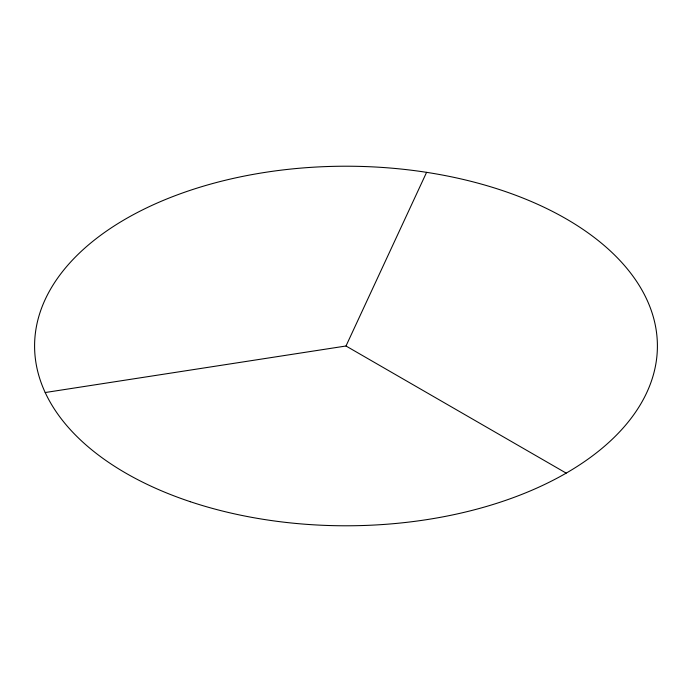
<?xml version="1.0" encoding="UTF-8"?>
<svg xmlns="http://www.w3.org/2000/svg" width="692" height="692" viewBox="0 0 692 692"><rect width="100%" height="100%" fill="white"/><g stroke="black" fill="none" stroke-linecap="round" stroke-linejoin="round"><path stroke-width="1.04" d="M45.214 392.528L346 346L426.592 172.343M346 346L566.194 473.129M190.3 501.7A311.4 179.782 0 0 0 657.4 346A311.4 179.782 0 0 0 190.3 190.3A311.4 179.782 0 0 0 190.3 501.7"/></g></svg>
